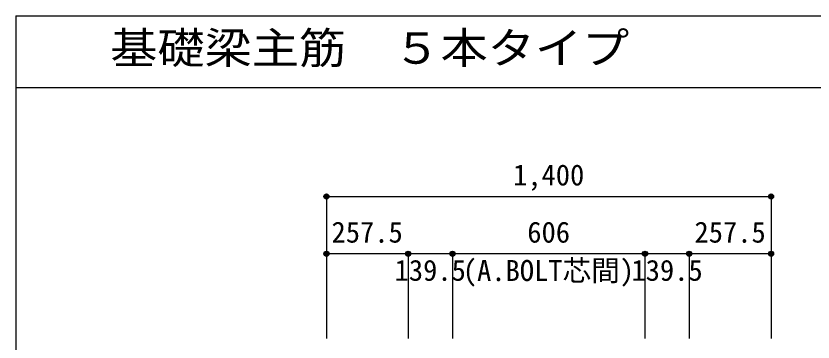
# Model space of a CAD drawing. Units: millimetres at full size, sheet at 1:30. Extents: x -5973 to 5954, y -4195 to 4201.
# Drawn here: x -5973 to -3464, y 3175 to 4201 of the extents above; entities that cross this region are included whole.
import ezdxf
from ezdxf.enums import TextEntityAlignment as Align

# ---------------------------------------------------------------- set-up
doc = ezdxf.new("R2010")
doc.units = ezdxf.units.MM
doc.header["$LTSCALE"] = 30
doc.header["$PDMODE"] = 32
doc.header["$PDSIZE"] = 15
for name, color, linetype in [('0-7_文字', 4, 'Continuous'), ('0-D_寸法', 4, 'Continuous'), ('6-7_文字', 7, 'Continuous'), ('F-0_枠', 6, 'Continuous')]:
    doc.layers.add(name, color=color, linetype=linetype)
doc.styles.add('ＭＳ ゴシック', font='')
doc.styles.get('ＭＳ ゴシック').set_extended_font_data('MS Gothic')

msp = doc.modelspace()

# ---------------------------------------------------------------- linework, layer by layer
at = {"layer": '0-D_寸法'}
for p, q in [((-4995.8, 3633.07), (-4995.8, 3453.07)), ((-4995.8, 3633.07), (-4995.8, 3453.07)), ((-4995.8, 3633.07), (-3595.8, 3633.07)), ((-3595.8, 3633.07), (-3595.8, 3186.03)), ((-4738.3, 3453.07), (-4995.8, 3453.07)), ((-4995.8, 3453.07), (-4995.8, 3186.03)), ((-4598.8, 3453.07), (-4738.3, 3453.07)), ((-4738.3, 3453.07), (-4738.3, 3186.03)), ((-3992.8, 3453.07), (-4598.8, 3453.07)), ((-4598.8, 3453.07), (-4598.8, 3186.03)), ((-3853.3, 3453.07), (-3992.8, 3453.07)), ((-3992.8, 3453.07), (-3992.8, 3186.03)), ((-3595.8, 3453.07), (-3853.3, 3453.07)), ((-3853.3, 3453.07), (-3853.3, 3186.03)), ((-3595.8, 3453.07), (-3595.8, 3186.03))]:
    msp.add_line(p, q, dxfattribs=at)
for centre, radius in [((-4995.8, 3633.07), 8), ((-4995.8, 3633.07), 7.2), ((-4995.8, 3633.07), 6.4), ((-4995.8, 3633.07), 5.6), ((-3595.8, 3633.07), 8), ((-3595.8, 3633.07), 7.2), ((-3595.8, 3633.07), 6.4), ((-3595.8, 3633.07), 5.6), ((-4995.8, 3633.07), 4.8), ((-4995.8, 3633.07), 4), ((-4995.8, 3633.07), 3.2), ((-4995.8, 3633.07), 2.4), ((-4995.8, 3633.07), 1.6), ((-4995.8, 3633.07), 0.8), ((-3595.8, 3633.07), 4.8), ((-3595.8, 3633.07), 4), ((-3595.8, 3633.07), 3.2), ((-3595.8, 3633.07), 2.4), ((-3595.8, 3633.07), 1.6), ((-3595.8, 3633.07), 0.8), ((-4995.8, 3453.07), 8), ((-4995.8, 3453.07), 7.2), ((-4995.8, 3453.07), 6.4), ((-4995.8, 3453.07), 5.6), ((-4995.8, 3453.07), 4.8), ((-4995.8, 3453.07), 4), ((-4995.8, 3453.07), 3.2), ((-4995.8, 3453.07), 2.4), ((-4995.8, 3453.07), 1.6), ((-4995.8, 3453.07), 0.8), ((-4738.3, 3453.07), 8), ((-4738.3, 3453.07), 7.2), ((-4738.3, 3453.07), 6.4), ((-4738.3, 3453.07), 5.6), ((-4738.3, 3453.07), 4.8), ((-4738.3, 3453.07), 4), ((-4738.3, 3453.07), 3.2), ((-4738.3, 3453.07), 2.4), ((-4738.3, 3453.07), 1.6), ((-4738.3, 3453.07), 0.8), ((-4598.8, 3453.07), 8), ((-4598.8, 3453.07), 7.2), ((-4598.8, 3453.07), 6.4), ((-4598.8, 3453.07), 5.6), ((-4598.8, 3453.07), 4.8), ((-4598.8, 3453.07), 4), ((-4598.8, 3453.07), 3.2), ((-4598.8, 3453.07), 2.4), ((-4598.8, 3453.07), 1.6), ((-4598.8, 3453.07), 0.8), ((-3992.8, 3453.07), 8), ((-3992.8, 3453.07), 7.2), ((-3992.8, 3453.07), 6.4), ((-3992.8, 3453.07), 5.6), ((-3992.8, 3453.07), 4.8), ((-3992.8, 3453.07), 4), ((-3992.8, 3453.07), 3.2), ((-3992.8, 3453.07), 2.4), ((-3992.8, 3453.07), 1.6), ((-3992.8, 3453.07), 0.8), ((-3853.3, 3453.07), 8), ((-3853.3, 3453.07), 7.2), ((-3853.3, 3453.07), 6.4), ((-3853.3, 3453.07), 5.6), ((-3853.3, 3453.07), 4.8), ((-3853.3, 3453.07), 4), ((-3853.3, 3453.07), 3.2), ((-3853.3, 3453.07), 2.4), ((-3853.3, 3453.07), 1.6), ((-3853.3, 3453.07), 0.8), ((-3595.8, 3453.07), 8), ((-3595.8, 3453.07), 7.2), ((-3595.8, 3453.07), 6.4), ((-3595.8, 3453.07), 5.6), ((-3595.8, 3453.07), 4.8), ((-3595.8, 3453.07), 4), ((-3595.8, 3453.07), 3.2), ((-3595.8, 3453.07), 2.4), ((-3595.8, 3453.07), 1.6), ((-3595.8, 3453.07), 0.8)]:
    msp.add_circle(centre, radius, dxfattribs=at)
at = {"layer": '0-D_寸法', "color": 7}
for p in [(-4995.8, 3633.07), (-4995.8, 3633.07), (-3595.8, 3633.07), (-4995.8, 3453.07), (-4995.8, 3453.07), (-4738.3, 3453.07), (-4738.3, 3453.07), (-4598.8, 3453.07), (-4598.8, 3453.07), (-3992.8, 3453.07), (-3992.8, 3453.07), (-3853.3, 3453.07), (-3853.3, 3453.07), (-3595.8, 3453.07), (-3595.8, 3453.07)]:
    msp.add_point(p, dxfattribs=at)
at = {"layer": 'F-0_枠'}
for q in [(5954.1, 4201.15), (-5972.88, -4195.24)]:
    msp.add_line((-5972.88, 4201.15), q, dxfattribs=at)
at = {"layer": 'F-0_枠', "color": 2}
msp.add_line((-5972.88, 3976.15), (3723.6, 3976.15), dxfattribs=at)

# ---------------------------------------------------------------- texts
at = {"layer": '0-7_文字', "style": 'ＭＳ ゴシック'}
msp.add_text('(A.BOLT芯間)', height=65.98, dxfattribs=at).set_placement((-4566.32, 3347.39), align=Align.BOTTOM_LEFT)
at = {"layer": '0-D_寸法', "style": 'ＭＳ ゴシック'}
for s, p in [('1,400', (-4408.3, 3648.07)), ('257.5', (-4979.55, 3468.07)), ('606', (-4363.3, 3468.07)), ('257.5', (-3837.05, 3468.07)), ('139.5', (-4781.05, 3348.07)), ('139.5', (-4035.55, 3348.07))]:
    msp.add_text(s, height=65.98, dxfattribs=at).set_placement(p, align=Align.BOTTOM_LEFT)
at = {"layer": '6-7_文字', "color": 2, "style": 'ＭＳ ゴシック', "width": 1.1}
msp.add_text('\u3000\u3000基礎梁主筋\u3000５本タイプ', height=98.97, dxfattribs=at).set_placement((-5972.88, 4021.15), align=Align.BOTTOM_LEFT)

doc.saveas('drawing.dxf')
